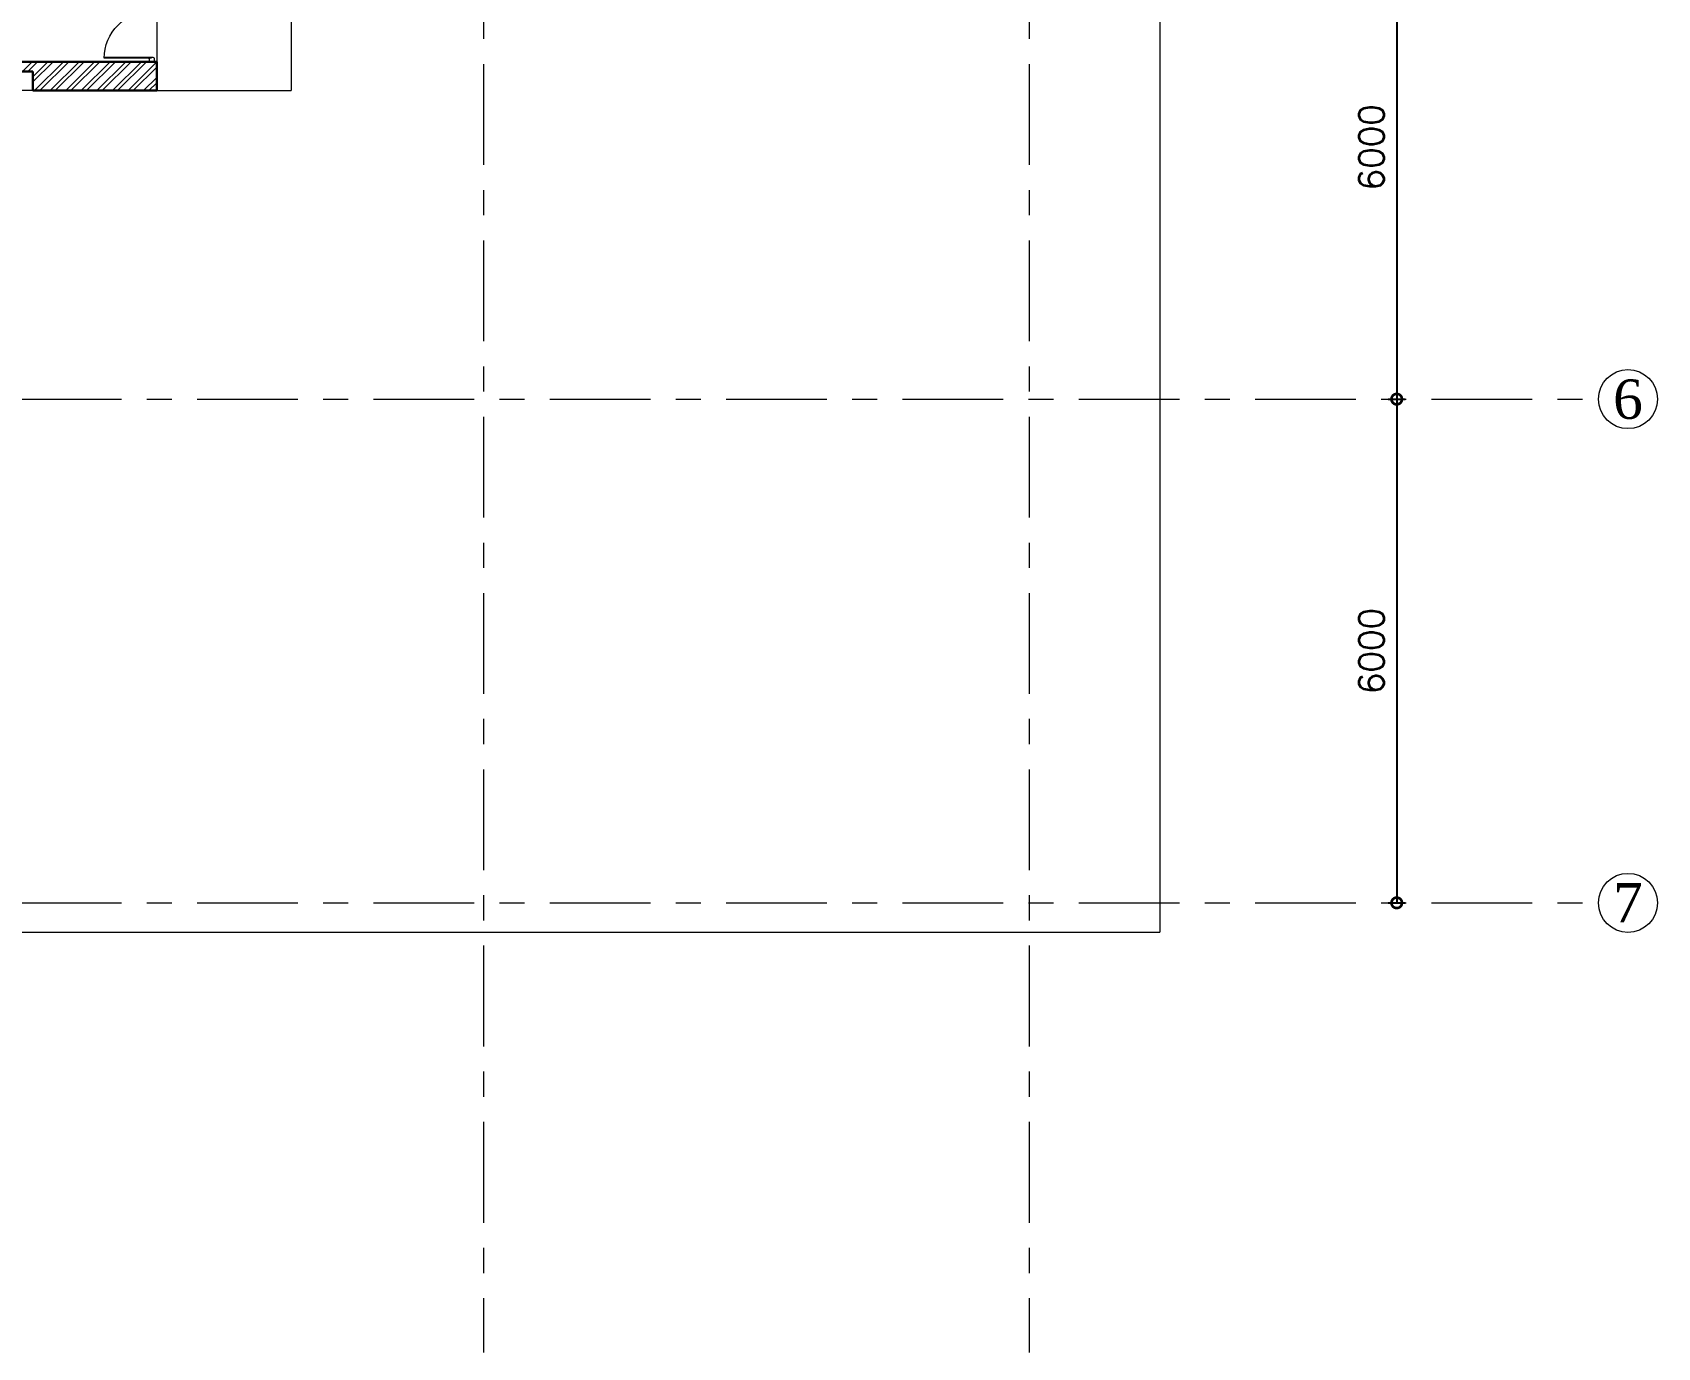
# Model space of a CAD drawing. Header units: millimetres. Extents: x 24487468 to 24959437, y -333213 to 842934.
# Drawn here: x 24743375 to 24762727, y -15238 to 426 of the extents above; entities that cross this region are included whole.
import ezdxf
from ezdxf.enums import TextEntityAlignment as Align

# ---------------------------------------------------------------- set-up
doc = ezdxf.new("R2010")
doc.units = ezdxf.units.MM
doc.header["$MEASUREMENT"] = 0
doc.header["$PDMODE"] = 3
for name, pattern in [('ACAD_ISO10W100', [18.5, 12, -3, 0.5, -3]), ('BORDERX2', [3.5, 1, -0.5, 1, -0.5, 0, -0.5]), ('Centreline', [21, 12, -3, 3, -3])]:
    doc.linetypes.add(name, pattern=pattern)
doc.layers.get('0').update_dxf_attribs({"lineweight": 5})
for name, color, linetype, lineweight in [('A 0.13 dw', 175, 'Continuous', 5), ('A-DIM', 155, 'Continuous', 9), ('CENLINE', 220, 'ACAD_ISO10W100', 5), ('DIM', 183, 'Continuous', 5), ('GRID', 205, 'BORDERX2', 5), ('hatch', 9, 'Continuous', 0), ('p1 plan grid lck', 6, 'Continuous', 5), ('Wall1', 37, 'Continuous', 30), ('WALL2', 4, 'Continuous', 15)]:
    doc.layers.add(name, color=color, linetype=linetype, lineweight=lineweight)
doc.layers.add('A-BTEXT', color=57, linetype='Continuous')
doc.styles.add('arial', font='times.ttf')
doc.styles.add('ROMANS', font='romans__.ttf')
doc.dimstyles.new('DIM100', dxfattribs={"dimtxt": 300, "dimasz": 250, "dimexe": 100, "dimexo": 100, "dimgap": 150, "dimtad": 1, "dimdec": 0, "dimrnd": 5, "dimzin": 0, "dimdsep": 46, "dimtxsty": 'ROMANS', "dimblk": 'DOTSMALL', "dimcen": 0.09, "dimclrd": 256, "dimclre": 256, "dimclrt": 7, "dimadec": 0, "dimazin": 0, "dimtfac": 1, "dimtdec": 0, "dimtix": 1, "dimtofl": 0, "dimtmove": 1, "dimatfit": 3, "dimfxl": 100, "dimfxlon": 1, "dimtolj": 1, "dimtzin": 0, "dimarcsym": 0})

# ---------------------------------------------------------------- blocks, each defined once
blk = doc.blocks.new('grid letter-flat-4-flat-1')
at = {"layer": 'GRID', "linetype": 'Continuous'}
blk.add_circle((0, 374.75), 281.25, dxfattribs=at)
blk = doc.blocks.new('md1')
at = {"layer": 'A 0.13 dw'}
for p, q in [((-924, 1799), (-936, 1799)), ((-936, 1799), (-936, 1748)), ((-936, 1748), (-911, 1736)), ((-924, 1811), (-924, 1799)), ((-848, 1811), (-924, 1811)), ((-911, 1736), (-874, 1736)), ((-874, 1736), (-874, 1748)), ((-874, 1748), (-836, 1748)), ((-874, 1748), (0, 1748)), ((-874, 1736), (0, 1736)), ((-848, 1799), (-848, 1811)), ((-836, 1799), (-848, 1799)), ((-836, 1748), (-836, 1799)), ((-936, 0), (-911, 12)), ((-936, -51), (-936, 0)), ((-911, 12), (-874, 12)), ((-874, 12), (-874, 0)), ((-874, 12), (0, 12)), ((-874, 0), (-836, 0)), ((-874, 0), (0, 0)), ((-836, 0), (-836, -51)), ((-924, -51), (-936, -51)), ((-924, -63), (-924, -51)), ((-848, -63), (-924, -63)), ((-836, -51), (-848, -51)), ((-848, -51), (-848, -63))]:
    blk.add_line(p, q, dxfattribs=at)
for points in [[(0, 1748), (0, 1748, -0.414214), (-874, 874)], [(0, 0), (0, 0, 0.414214), (-874, 874)]]:
    blk.add_lwpolyline(points, format="xyb", dxfattribs=at)
blk = doc.blocks.new('_DotSmall')
at = {"color": 0, "linetype": 'ByBlock', "const_width": 0.5}
blk.add_lwpolyline([(-0.0625, 0, 1), (0.0625, 0, 1)], format="xyb", close=True, dxfattribs=at)
blk = doc.blocks.new('*D52')
at = {"layer": 'Defpoints', "color": 0, "ltscale": 100, "transparency": 16777216}
for p in [(24755594, 2059), (24755245, -3941), (24759621, -3941)]:
    blk.add_point(p, dxfattribs=at)
at = {"layer": 'DIM', "lineweight": -2, "ltscale": 100, "transparency": 16777216}
for p, q in [((24759521, 2059), (24759721, 2059)), ((24759621, 2059), (24759621, -3941)), ((24759521, -3941), (24759721, -3941))]:
    blk.add_line(p, q, dxfattribs=at)
at = {"layer": 'DIM', "lineweight": -2, "ltscale": 100, "transparency": 16777216, "xscale": 250, "yscale": 250, "zscale": 250}
for p, rotation in [((24759621, 2059), 90), ((24759621, -3941), 270)]:
    blk.add_blockref('_DotSmall', p, dxfattribs=dict(at, rotation=rotation))
at = {"layer": 'DIM', "color": 7, "ltscale": 100, "transparency": 16777216, "insert": (24759320, -941), "char_height": 300, "attachment_point": 5, "rotation": 90, "style": 'ROMANS'}
blk.add_mtext('\\A1;6000', dxfattribs=at)
blk = doc.blocks.new('*D53')
at = {"layer": 'Defpoints', "color": 0, "ltscale": 100, "transparency": 16777216}
for p in [(24755245, -3941), (24755245, -9941), (24759621, -9941)]:
    blk.add_point(p, dxfattribs=at)
at = {"layer": 'DIM', "lineweight": -2, "ltscale": 100, "transparency": 16777216}
for p, q in [((24759521, -3941), (24759721, -3941)), ((24759621, -3941), (24759621, -9941)), ((24759521, -9941), (24759721, -9941))]:
    blk.add_line(p, q, dxfattribs=at)
at = {"layer": 'DIM', "lineweight": -2, "ltscale": 100, "transparency": 16777216, "xscale": 250, "yscale": 250, "zscale": 250}
for p, rotation in [((24759621, -3941), 90), ((24759621, -9941), 270)]:
    blk.add_blockref('_DotSmall', p, dxfattribs=dict(at, rotation=rotation))
at = {"layer": 'DIM', "color": 7, "ltscale": 100, "transparency": 16777216, "insert": (24759320, -6941), "char_height": 300, "attachment_point": 5, "rotation": 90, "style": 'ROMANS'}
blk.add_mtext('\\A1;6000', dxfattribs=at)

msp = doc.modelspace()

# ---------------------------------------------------------------- hatches: boundary and pattern name
at = {"layer": 'hatch', "ltscale": 100}
h = msp.add_hatch(dxfattribs=at)
h.set_pattern_fill('ANSI32', color=256, scale=350)
h.set_pattern_definition([(45, (24743224.01, -69.78), (-92.808, 92.808), []), (45, (24743285.88, -69.78), (-92.808, 92.808), [])])
h.paths.add_polyline_path([(24744854, 78.7), (24744772.2, 78.7), (24744772.2, 78.7), (24744820.8, 78.7), (24744820.8, 86.4), (24744828.5, 86.4), (24744828.5, 119), (24744812.5, 126.7), (24744788.8, 126.7), (24744788.8, 119), (24744764.5, 119), (24744764.5, 86.4), (24744772.2, 86.4), (24744772.2, 78.7), (24744820.8, 78.7), (24744820.8, 78.7), (24744772.2, 78.7), (24741594, 78.7), (24741594, -266.3), (24741949, -266.3), (24741949, -36.3), (24742179, -36.3), (24742179, -266.3), (24742549, -266.3), (24742549, -36.3), (24742779, -36.3), (24742779, -266.3), (24743149, -266.3), (24743149, -36.3), (24743379, -36.3), (24743379, -266.3), (24744854, -266.3)])

# ---------------------------------------------------------------- linework, layer by layer
at = {"ltscale": 100}
msp.add_lwpolyline([(24720394.5, 6308.7), (24720394.5, 7708.7), (24715894.5, 7708.8), (24715894.5, 26408.8), (24741596.1, 26408.7), (24741596.1, 20408.7), (24755595.6, 20408.7), (24755596.1, 1708.7), (24744854, 1708.7), (24744854, -266.3), (24741594, -266.3), (24741594, -10291.3), (24727893, -10291.3), (24727893.5, -4291.3), (24727893.5, 6308.7), (24720394.5, 6308.7)], dxfattribs=at)
at = {"layer": 'A-DIM', "ltscale": 100}
for p, q in [((24756798.7, 1708.7), (24756798.7, -10291.3)), ((24746454, 828.7), (24746454, -266.3)), ((24744854, -266.3), (24746454, -266.3)), ((24741594, -10291.3), (24756798.7, -10291.3))]:
    msp.add_line(p, q, dxfattribs=at)
at = {"layer": 'p1 plan grid lck', "linetype": 'Centreline', "ltscale": 100}
for p, q in [((24748745, 31549.2), (24748745, -15297.8)), ((24755245, 31549.2), (24755245, -15297.8)), ((24709635.2, -3941.3), (24762023.4, -3941.3)), ((24709635.2, -9941.3), (24762023.4, -9941.3))]:
    msp.add_line(p, q, dxfattribs=at)
at = {"layer": 'Wall1', "ltscale": 100}
for p, q in [((24744854, 78.7), (24741594, 78.7)), ((24744854, 78.7), (24744854, -266.3)), ((24743379, -36.3), (24743149, -36.3)), ((24743379, -36.3), (24743379, -266.3)), ((24744854, -266.3), (24743379, -266.3))]:
    msp.add_line(p, q, dxfattribs=at)

# ---------------------------------------------------------------- block references
at = {"layer": 'CENLINE'}
ref = msp.add_blockref('grid letter-flat-4-flat-1', (24762375, -4409.4), dxfattribs=dict(at, xscale=1.25, yscale=1.25, zscale=25.4))
ref.add_attrib('GRID_LETTER', '6', dxfattribs={"layer": 'A-BTEXT', "linetype": 'Continuous', "height": 468.7, "style": 'arial'}).set_placement((24762375, -3940.7), align=Align.MIDDLE_CENTER)
ref = msp.add_blockref('grid letter-flat-4-flat-1', (24762375, -10409.4), dxfattribs=dict(at, xscale=1.25, yscale=1.25, zscale=25.4))
ref.add_attrib('GRID_LETTER', '7', dxfattribs={"layer": 'A-BTEXT', "linetype": 'Continuous', "height": 468.7, "style": 'arial'}).set_placement((24762375, -9940.7), align=Align.MIDDLE_CENTER)
at = {"layer": 'WALL2', "xscale": 0.6403191634977956, "yscale": 0.6403191634977956, "zscale": 0.6403191634977956, "rotation": 180}
msp.add_blockref('md1', (24744229.2, 1238.4), dxfattribs=at)

# ---------------------------------------------------------------- dimensions: what is measured, and where the dimension line sits
at = {"layer": 'DIM', "ltscale": 100}
for base, p1, p2, picture, middle in [((24759621.5, -3941.3), (24755594, 2058.7), (24755245, -3941.3), '*D52', (24759320.1, -941.3)), ((24759621.5, -9941.3), (24755245, -3941.3), (24755245, -9941.3), '*D53', (24759320.1, -6941.3))]:
    dim = msp.add_linear_dim(base=base, p1=p1, p2=p2, angle=90, dimstyle='DIM100', dxfattribs=at)
    dim.commit()
    dim.dimension.update_dxf_attribs({"geometry": picture, "text_midpoint": middle})

doc.saveas('drawing.dxf')
